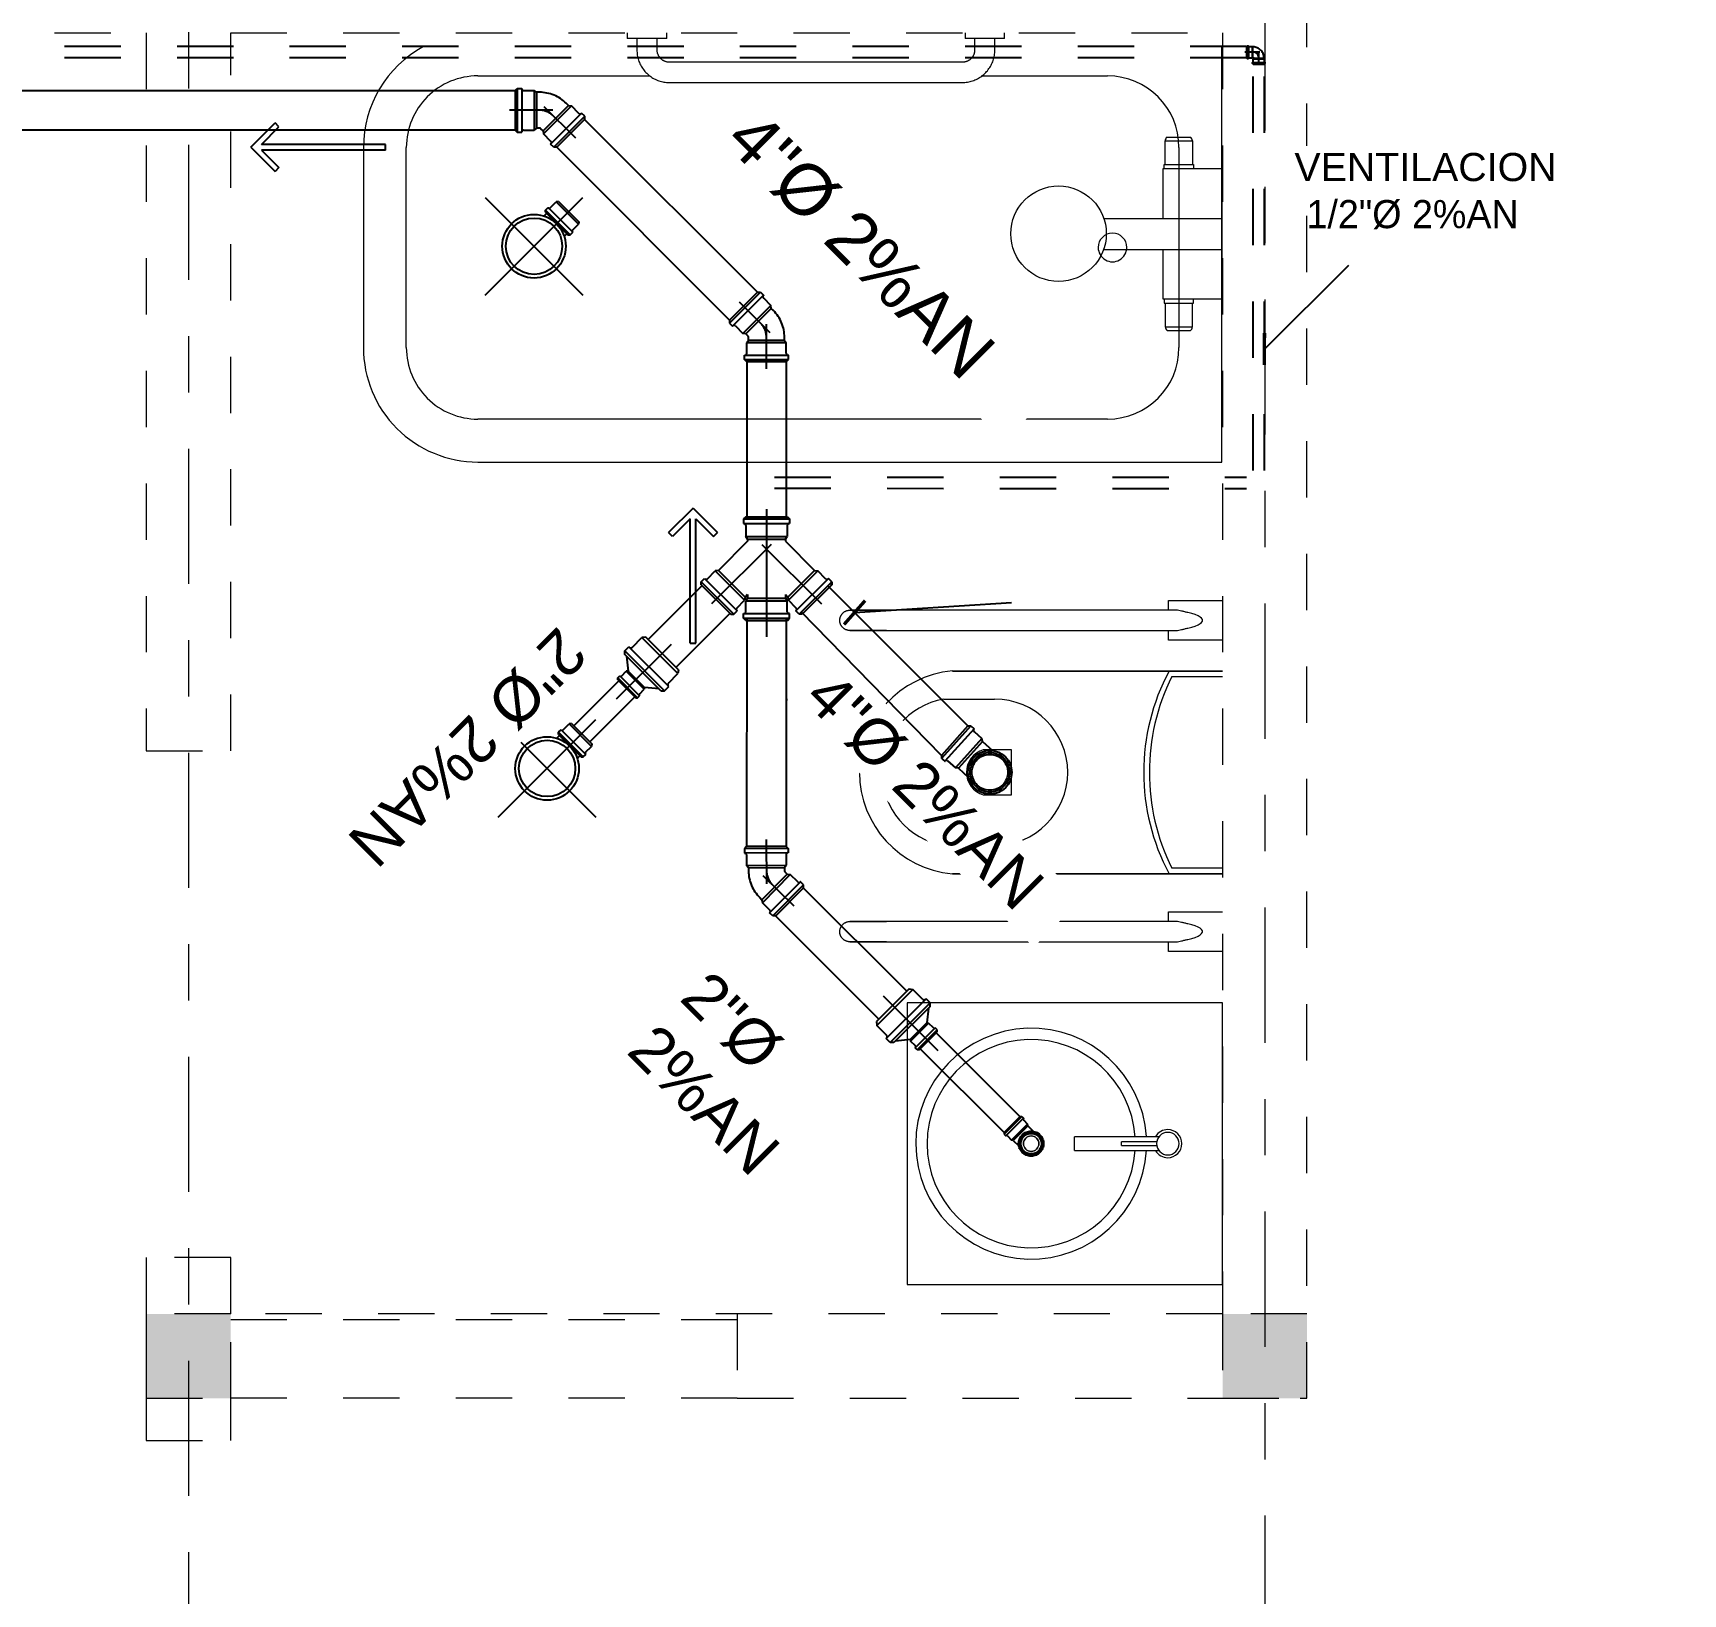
# Model space of a CAD drawing. Header units: millimetres. Extents: x -9559 to 23034, y -7226 to 22400.
# Drawn here: x 305.861 to 308.792, y 48.566 to 51.338 of the extents above; entities that cross this region are included whole.
import ezdxf

# ---------------------------------------------------------------- set-up
doc = ezdxf.new("R2010")
doc.units = ezdxf.units.MM
doc.header["$LTSCALE"] = 0.02
for name, pattern in [('ACAD_ISO05W100', [33, 24, -3, 0, -3, 0, -3]), ('ACAD_ISO10W100', [18, 12, -3, 0, -3]), ('CONTINUA', [0]), ('DASHED2', [0.375, 0.25, -0.125])]:
    doc.linetypes.add(name, pattern=pattern)
for name, color, linetype, lineweight in [('A-Mueble Baño', 9, 'Continuous', 9), ('A-Mueble cocina 1-lavanderia', 9, 'Continuous', 9), ('A_DIM-1', 251, 'Continuous', 18), ('I-FURN', 9, 'Continuous', 9), ('IH-TUBERIA', 150, 'ACAD_ISO05W100', 25), ('IH-VIGA CANAL-CANALETA', 250, 'Continuous', 35), ('S-GRID', 253, 'ACAD_ISO10W100', 5)]:
    doc.layers.add(name, color=color, linetype=linetype, lineweight=lineweight)
doc.layers.add('IH-A.NEGRAS', color=22, linetype='Continuous')
doc.layers.add('IH-PLANO BASE', color=250, linetype='DASHED2', lineweight=5, transparency=0.55)
doc.styles.add('Arial_4', font='arial.ttf', dxfattribs={"height": 0.105})
doc.styles.get("Standard").update_dxf_attribs({"font": 'GOTHIC.TTF'})
doc.dimstyles.get("Standard").update_dxf_attribs({"dimtxt": 0.18, "dimasz": 0.18, "dimexe": 0.18, "dimexo": 0.0625, "dimgap": 0.09, "dimtad": 0, "dimzin": 3, "dimdsep": 46, "dimtxsty": 'Standard', "dimblk": 'ARCHTICK', "dimcen": 0.09, "dimadec": 0, "dimazin": 0, "dimtfac": 1, "dimtofl": 0, "dimtmove": 0, "dimatfit": 3, "dimldrblk": 'ARCHTICK', "dimfxl": 1, "dimtolj": 1, "dimtzin": 0, "dimarcsym": 0})

# ---------------------------------------------------------------- blocks, each defined once
blk = doc.blocks.new('Agarradero - Batiente - Retrete para discapacitados 2D-147508-Nivel 1')
at = {"layer": 'A-Mueble Baño'}
for p, q in [((-0.8738, 0.647), (-0.8738, 0.1324)), ((-0.8378, 0.1324), (-0.8378, 0.647)), ((-0.8734, 0.1464), (-0.8909, 0.1464)), ((-0.8909, 0.1116), (-0.8909, 0.1461)), ((-0.8207, 0.1464), (-0.8382, 0.1464)), ((-0.8207, 0.1461), (-0.8207, 0.1116)), ((-0.8909, 0.05), (-0.8909, 0.1116)), ((-0.8207, 0.1116), (-0.8207, 0.05))]:
    blk.add_line(p, q, dxfattribs=at)
at = {"layer": 'A-Mueble Baño', "flags": 128}
for points in [[(-0.8738, 0.712), (-0.8738, 0.7127), (-0.8737, 0.7134), (-0.8737, 0.7142), (-0.8736, 0.7149), (-0.8734, 0.7156), (-0.8733, 0.7163), (-0.8731, 0.717), (-0.8729, 0.7177), (-0.8726, 0.7183), (-0.8724, 0.719), (-0.8721, 0.7197), (-0.8718, 0.7203), (-0.8714, 0.7209), (-0.871, 0.7216), (-0.8707, 0.7222), (-0.8702, 0.7227), (-0.8698, 0.7233), (-0.8693, 0.7239), (-0.8688, 0.7244), (-0.8683, 0.7249), (-0.8678, 0.7254), (-0.8673, 0.7259), (-0.8667, 0.7263), (-0.8661, 0.7267), (-0.8655, 0.7271), (-0.8649, 0.7275), (-0.8643, 0.7279), (-0.8636, 0.7282), (-0.863, 0.7285), (-0.8623, 0.7288), (-0.8616, 0.729), (-0.861, 0.7292), (-0.8603, 0.7294), (-0.8596, 0.7296), (-0.8589, 0.7297), (-0.8581, 0.7298), (-0.8574, 0.7299), (-0.8567, 0.73), (-0.856, 0.73), (-0.8553, 0.73), (-0.8546, 0.73), (-0.8538, 0.7299), (-0.8531, 0.7298), (-0.8524, 0.7297), (-0.8517, 0.7295), (-0.851, 0.7293), (-0.8503, 0.7291), (-0.8496, 0.7289), (-0.849, 0.7287), (-0.8483, 0.7284), (-0.8477, 0.7281), (-0.847, 0.7277), (-0.8464, 0.7274), (-0.8458, 0.727), (-0.8452, 0.7266), (-0.8446, 0.7261), (-0.8441, 0.7257), (-0.8435, 0.7252), (-0.843, 0.7247), (-0.8425, 0.7242), (-0.842, 0.7236), (-0.8416, 0.7231), (-0.8412, 0.7225), (-0.8408, 0.7219), (-0.8404, 0.7213), (-0.84, 0.7207), (-0.8397, 0.72), (-0.8394, 0.7194), (-0.8391, 0.7187), (-0.8388, 0.718), (-0.8386, 0.7173), (-0.8384, 0.7167), (-0.8382, 0.716), (-0.8381, 0.7152), (-0.838, 0.7145), (-0.8379, 0.7138), (-0.8378, 0.7131), (-0.8378, 0.7124), (-0.8378, 0.712)], [(-0.8738, 0.647), (-0.8738, 0.6496), (-0.8738, 0.6522), (-0.8738, 0.6548), (-0.8738, 0.6574), (-0.8738, 0.6599), (-0.8738, 0.6624), (-0.8738, 0.665), (-0.8738, 0.6674), (-0.8738, 0.6699), (-0.8738, 0.6723), (-0.8738, 0.6747), (-0.8738, 0.677), (-0.8738, 0.6793), (-0.8738, 0.6815), (-0.8738, 0.6837), (-0.8738, 0.6858), (-0.8738, 0.6879), (-0.8738, 0.6899), (-0.8738, 0.6918), (-0.8738, 0.6936), (-0.8738, 0.6954), (-0.8738, 0.6971), (-0.8738, 0.6987), (-0.8738, 0.7002), (-0.8738, 0.7017), (-0.8738, 0.7031), (-0.8738, 0.7043), (-0.8738, 0.7055), (-0.8738, 0.7066), (-0.8738, 0.7076), (-0.8738, 0.7085), (-0.8738, 0.7093), (-0.8738, 0.71), (-0.8738, 0.7106), (-0.8738, 0.7111), (-0.8738, 0.7114), (-0.8738, 0.7117), (-0.8738, 0.7119), (-0.8738, 0.712), (-0.8738, 0.712)], [(-0.8738, 0.712), (-0.8738, 0.7119), (-0.8738, 0.7118), (-0.8738, 0.7115), (-0.8738, 0.7112), (-0.8738, 0.7107), (-0.8738, 0.7101), (-0.8738, 0.7095), (-0.8738, 0.7087), (-0.8738, 0.7078), (-0.8738, 0.7069), (-0.8738, 0.7058), (-0.8738, 0.7047), (-0.8738, 0.7034), (-0.8738, 0.7021), (-0.8738, 0.7006), (-0.8738, 0.6991), (-0.8738, 0.6975), (-0.8738, 0.6959), (-0.8738, 0.6941), (-0.8738, 0.6923), (-0.8738, 0.6904), (-0.8738, 0.6884), (-0.8738, 0.6864), (-0.8738, 0.6843), (-0.8738, 0.6821), (-0.8738, 0.6799), (-0.8738, 0.6776), (-0.8738, 0.6753), (-0.8738, 0.673), (-0.8738, 0.6706), (-0.8738, 0.6681), (-0.8738, 0.6656), (-0.8738, 0.6631), (-0.8738, 0.6606), (-0.8738, 0.658), (-0.8738, 0.6555), (-0.8738, 0.6529), (-0.8738, 0.6503), (-0.8738, 0.6477), (-0.8738, 0.647)], [(-0.8378, 0.647), (-0.8378, 0.6496), (-0.8378, 0.6522), (-0.8378, 0.6548), (-0.8378, 0.6574), (-0.8378, 0.6599), (-0.8378, 0.6624), (-0.8378, 0.665), (-0.8378, 0.6674), (-0.8378, 0.6699), (-0.8378, 0.6723), (-0.8378, 0.6747), (-0.8378, 0.677), (-0.8378, 0.6793), (-0.8378, 0.6815), (-0.8378, 0.6837), (-0.8378, 0.6858), (-0.8378, 0.6879), (-0.8378, 0.6899), (-0.8378, 0.6918), (-0.8378, 0.6936), (-0.8378, 0.6954), (-0.8378, 0.6971), (-0.8378, 0.6987), (-0.8378, 0.7002), (-0.8378, 0.7017), (-0.8378, 0.7031), (-0.8378, 0.7043), (-0.8378, 0.7055), (-0.8378, 0.7066), (-0.8378, 0.7076), (-0.8378, 0.7085), (-0.8378, 0.7093), (-0.8378, 0.71), (-0.8378, 0.7106), (-0.8378, 0.7111), (-0.8378, 0.7114), (-0.8378, 0.7117), (-0.8378, 0.7119), (-0.8378, 0.712), (-0.8378, 0.712)], [(-0.8378, 0.712), (-0.8378, 0.7119), (-0.8378, 0.7118), (-0.8378, 0.7115), (-0.8378, 0.7112), (-0.8378, 0.7107), (-0.8378, 0.7101), (-0.8378, 0.7095), (-0.8378, 0.7087), (-0.8378, 0.7078), (-0.8378, 0.7069), (-0.8378, 0.7058), (-0.8378, 0.7047), (-0.8378, 0.7034), (-0.8378, 0.7021), (-0.8378, 0.7006), (-0.8378, 0.6991), (-0.8378, 0.6975), (-0.8378, 0.6959), (-0.8378, 0.6941), (-0.8378, 0.6923), (-0.8378, 0.6904), (-0.8378, 0.6884), (-0.8378, 0.6864), (-0.8378, 0.6843), (-0.8378, 0.6821), (-0.8378, 0.6799), (-0.8378, 0.6776), (-0.8378, 0.6753), (-0.8378, 0.673), (-0.8378, 0.6706), (-0.8378, 0.6681), (-0.8378, 0.6656), (-0.8378, 0.6631), (-0.8378, 0.6606), (-0.8378, 0.658), (-0.8378, 0.6555), (-0.8378, 0.6529), (-0.8378, 0.6503), (-0.8378, 0.6477), (-0.8378, 0.647)], [(-0.8696, 0.1116), (-0.8679, 0.1046), (-0.866, 0.0986), (-0.8639, 0.0936), (-0.8617, 0.0898), (-0.8594, 0.0872), (-0.857, 0.0859), (-0.8546, 0.0859), (-0.8522, 0.0872), (-0.8499, 0.0898), (-0.8476, 0.0936), (-0.8456, 0.0986), (-0.8437, 0.1046), (-0.842, 0.1116)]]:
    blk.add_lwpolyline(points, dxfattribs=at)
at = {"layer": 'A-Mueble Baño'}
for points in [[(-0.8738, 0.1324), (-0.8738, 0.1309), (-0.8735, 0.1278), (-0.8723, 0.1227), (-0.8709, 0.1173), (-0.87, 0.1135), (-0.8696, 0.1116)], [(-0.842, 0.1116), (-0.8416, 0.1135), (-0.8407, 0.1173), (-0.8393, 0.1227), (-0.8381, 0.1278), (-0.8378, 0.1309), (-0.8378, 0.1324)]]:
    blk.add_open_spline(points, degree=3, dxfattribs=at)
blk = doc.blocks.new('Lavabo moderno - Estante _2_ - Lavabo moderno - Estante _2_-147512-Nivel 1')
at = {"layer": 'A-Mueble Baño'}
for p, q in [((0.2748, 0), (-0.2252, 0)), ((-0.2252, 0), (-0.2252, -0.56)), ((0.2748, -0.56), (0.2748, 0)), ((0.0128, -0.1123), (0.0128, -0.263)), ((0.0218, -0.1161), (0.0218, -0.1793)), ((0.0278, -0.1793), (0.0278, -0.1161)), ((0.0368, -0.263), (0.0368, -0.1123)), ((0.0278, -0.1793), (0.0218, -0.1793)), ((0.0368, -0.263), (0.0128, -0.263)), ((-0.2252, -0.56), (0.2748, -0.56))]:
    blk.add_line(p, q, dxfattribs=at)
blk.add_circle((0.0248, -0.34), 0.0137, dxfattribs=at)
for centre, radius, start, end in [((0.0248, -0.0973), 0.025, 360, 180), ((0.0248, -0.0973), 0.02, 360, 180), ((0.0248, -0.0973), 0.025, 180, 239.8364), ((0.0248, -0.0973), 0.02, 180, 360), ((0.0248, -0.0973), 0.025, 300.1636, 360), ((0.0248, -0.34), 0.205, 93.5137, 86.7305), ((0.0248, -0.34), 0.185, 93.8341, 86.2159), ((0.0248, -0.34), 0.022, 360, 180), ((0.0248, -0.34), 0.022, 180, 360), ((0.0248, -0.34), 0.0137, 0, 180), ((0.0248, -0.34), 0.0137, 180, 0)]:
    blk.add_arc(centre, radius, start, end, dxfattribs=at)
blk = doc.blocks.new('Asiento de WC_2 con cisterna - Basado en muro - 640 x 360 mm-202229-Nivel 1')
at = {"layer": 'A-Mueble Baño'}
for p, q in [((-0.005, 0.48), (-0.005, 0.57)), ((0.255, 0.57), (0.255, 0.48)), ((-0.055, 0.075), (-0.055, 0.555)), ((-0.055, 0.555), (-0.055, 0.17)), ((0.305, 0.555), (0.305, 0.075)), ((0.305, 0.17), (0.305, 0.555)), ((0.085, 0.5), (0.085, 0.45)), ((0.165, 0.45), (0.165, 0.5)), ((0.085, 0.45), (0.165, 0.45)), ((-0.055, 0.17), (-0.055, 0.075)), ((-0.045, 0.075), (-0.045, 0.1651)), ((0.295, 0.1651), (0.295, 0.075)), ((0.305, 0.075), (0.305, 0.17))]:
    blk.add_line(p, q, dxfattribs=at)
for centre, radius, start, end in [((0.125, 0.5393), 0.1807, 4.9791, 175.0209), ((0.125, 0.5393), 0.1807, 4.9791, 175.0209), ((0.125, 0.5482), 0.1318, 9.5273, 170.4727), ((0.125, 0.4883), 0.0417, 16.2602, 163.7398), ((0.125, 0.48), 0.13, 180, 360), ((0.125, -0.1675), 0.3825, 61.9275, 118.0725), ((0.125, -0.1775), 0.3825, 63.6122, 116.3878)]:
    blk.add_arc(centre, radius, start, end, dxfattribs=at)
blk = doc.blocks.new('Bañera-2D - Longitud 1525 mm-147516-Nivel 1')
at = {"layer": 'A-Mueble Baño'}
for p, q in [((1.3218, 0.762), (0, 0.762)), ((0, 0.762), (0, 0.025)), ((0.2032, 0.6858), (1.3218, 0.6858)), ((0.0762, 0.2032), (0.0762, 0.5588)), ((1.4488, 0.5588), (1.4488, 0.2032)), ((1.525, 0.2032), (1.525, 0.5588)), ((0.4277, 0.0762), (0.2032, 0.0762)), ((1.3218, 0.0762), (1.0169, 0.0762))]:
    blk.add_line(p, q, dxfattribs=at)
for centre, radius, start, end in [((1.3218, 0.5588), 0.2032, 360, 90), ((0.2032, 0.5588), 0.127, 90, 180), ((1.3218, 0.5588), 0.127, 360, 90), ((0.1943, 0.381), 0.0254, 360, 180), ((0.1943, 0.381), 0.0254, 180, 0), ((0.2032, 0.2032), 0.127, 180, 270), ((1.3218, 0.2032), 0.127, 270, 0), ((1.3218, 0.2032), 0.2032, 298.3044, 360)]:
    blk.add_arc(centre, radius, start, end, dxfattribs=at)
blk = doc.blocks.new('Asidero - Horizontal - Retrete para discapacitados 2D-202228-Nivel 1')
at = {"layer": 'A-Mueble Baño'}
for p, q in [((-1.1908, 0), (-1.1908, -0.01)), ((-1.1208, -0.01), (-1.1208, 0)), ((-0.5908, 0), (-0.5908, -0.01)), ((-0.5208, -0.01), (-0.5208, 0)), ((-1.1558, -0.01), (-1.1908, -0.01)), ((-1.1738, -0.01), (-1.1738, -0.03)), ((-1.1208, -0.01), (-1.1558, -0.01)), ((-1.1378, -0.03), (-1.1378, -0.01)), ((-0.5558, -0.01), (-0.5908, -0.01)), ((-0.5738, -0.01), (-0.5738, -0.03)), ((-0.5208, -0.01), (-0.5558, -0.01)), ((-0.5378, -0.03), (-0.5378, -0.01)), ((-0.5958, -0.052), (-1.1158, -0.052)), ((-1.1158, -0.088), (-0.5958, -0.088))]:
    blk.add_line(p, q, dxfattribs=at)
at = {"layer": 'A-Mueble Baño', "flags": 128}
for points in [[(-1.1738, -0.03), (-1.1737, -0.0323), (-1.1736, -0.0346), (-1.1734, -0.0369), (-1.1731, -0.0392), (-1.1726, -0.0415), (-1.1721, -0.0438), (-1.1715, -0.046), (-1.1709, -0.0482), (-1.1701, -0.0504), (-1.1692, -0.0526), (-1.1683, -0.0547), (-1.1672, -0.0568), (-1.1661, -0.0588), (-1.1649, -0.0608), (-1.1637, -0.0627), (-1.1623, -0.0646), (-1.1609, -0.0665), (-1.1594, -0.0682), (-1.1578, -0.07), (-1.1562, -0.0716), (-1.1545, -0.0732), (-1.1528, -0.0747), (-1.1509, -0.0761), (-1.1491, -0.0775), (-1.1471, -0.0788), (-1.1452, -0.08), (-1.1431, -0.0812), (-1.1411, -0.0822), (-1.139, -0.0832), (-1.1368, -0.0841), (-1.1346, -0.0849), (-1.1324, -0.0856), (-1.1302, -0.0862), (-1.1279, -0.0867), (-1.1257, -0.0872), (-1.1234, -0.0875), (-1.1211, -0.0878), (-1.1187, -0.0879), (-1.1164, -0.088), (-1.1158, -0.088)], [(-1.1158, -0.052), (-1.1167, -0.052), (-1.1176, -0.0519), (-1.1184, -0.0518), (-1.1193, -0.0517), (-1.1202, -0.0516), (-1.121, -0.0514), (-1.1219, -0.0511), (-1.1227, -0.0509), (-1.1235, -0.0506), (-1.1244, -0.0503), (-1.1252, -0.0499), (-1.126, -0.0495), (-1.1267, -0.0491), (-1.1275, -0.0486), (-1.1282, -0.0482), (-1.1289, -0.0476), (-1.1296, -0.0471), (-1.1303, -0.0465), (-1.131, -0.0459), (-1.1316, -0.0453), (-1.1322, -0.0447), (-1.1328, -0.044), (-1.1333, -0.0433), (-1.1338, -0.0426), (-1.1343, -0.0419), (-1.1348, -0.0411), (-1.1352, -0.0404), (-1.1356, -0.0396), (-1.136, -0.0388), (-1.1363, -0.038), (-1.1366, -0.0371), (-1.1369, -0.0363), (-1.1371, -0.0355), (-1.1373, -0.0346), (-1.1375, -0.0337), (-1.1376, -0.0329), (-1.1377, -0.032), (-1.1378, -0.0311), (-1.1378, -0.0302), (-1.1378, -0.03)], [(-0.5738, -0.03), (-0.5738, -0.0309), (-0.5739, -0.0318), (-0.574, -0.0326), (-0.5741, -0.0335), (-0.5742, -0.0344), (-0.5744, -0.0352), (-0.5747, -0.0361), (-0.5749, -0.0369), (-0.5752, -0.0378), (-0.5755, -0.0386), (-0.5759, -0.0394), (-0.5763, -0.0402), (-0.5767, -0.0409), (-0.5772, -0.0417), (-0.5776, -0.0424), (-0.5781, -0.0431), (-0.5787, -0.0438), (-0.5793, -0.0445), (-0.5798, -0.0452), (-0.5805, -0.0458), (-0.5811, -0.0464), (-0.5818, -0.047), (-0.5825, -0.0475), (-0.5832, -0.048), (-0.5839, -0.0485), (-0.5847, -0.049), (-0.5854, -0.0494), (-0.5862, -0.0498), (-0.587, -0.0502), (-0.5878, -0.0505), (-0.5887, -0.0508), (-0.5895, -0.0511), (-0.5903, -0.0513), (-0.5912, -0.0515), (-0.5921, -0.0517), (-0.5929, -0.0518), (-0.5938, -0.0519), (-0.5947, -0.052), (-0.5956, -0.052), (-0.5958, -0.052)], [(-0.5958, -0.088), (-0.5935, -0.088), (-0.5912, -0.0878), (-0.5889, -0.0876), (-0.5866, -0.0873), (-0.5843, -0.0868), (-0.582, -0.0863), (-0.5798, -0.0857), (-0.5776, -0.0851), (-0.5754, -0.0843), (-0.5732, -0.0834), (-0.5711, -0.0825), (-0.569, -0.0814), (-0.567, -0.0803), (-0.565, -0.0791), (-0.563, -0.0779), (-0.5612, -0.0765), (-0.5593, -0.0751), (-0.5576, -0.0736), (-0.5558, -0.072), (-0.5542, -0.0704), (-0.5526, -0.0687), (-0.5511, -0.067), (-0.5497, -0.0651), (-0.5483, -0.0633), (-0.547, -0.0613), (-0.5458, -0.0594), (-0.5446, -0.0573), (-0.5436, -0.0553), (-0.5426, -0.0532), (-0.5417, -0.051), (-0.5409, -0.0488), (-0.5402, -0.0466), (-0.5396, -0.0444), (-0.5391, -0.0421), (-0.5386, -0.0399), (-0.5383, -0.0376), (-0.538, -0.0353), (-0.5379, -0.0329), (-0.5378, -0.0306), (-0.5378, -0.03)]]:
    blk.add_lwpolyline(points, dxfattribs=at)
blk = doc.blocks.new('Ducha - Ducha-634414-Nivel 2')
at = {"layer": 'A-Mueble cocina 1-lavanderia'}
for p, q in [((-0.0275, 0.21), (-0.0275, 0.0009)), ((0.0275, 0.2098), (0.0275, 0)), ((-0.1717, 0.0973), (-0.1717, 0.0558)), ((-0.1654, 0.1008), (-0.1654, 0.0523)), ((-0.1233, 0.1008), (-0.1654, 0.1008)), ((-0.1233, 0.1024), (-0.1233, 0.0507)), ((-0.116, 0.1024), (-0.1233, 0.1024)), ((-0.116, 0.104), (-0.0275, 0.104)), ((-0.116, 0), (-0.116, 0.104)), ((0.0275, 0.104), (0.1159, 0.104)), ((0.1159, 0.104), (0.1159, 0)), ((0.1159, 0.1024), (0.1232, 0.1024)), ((0.1232, 0.1024), (0.1232, 0.0507)), ((0.1232, 0.1008), (0.1654, 0.1008)), ((0.1654, 0.1008), (0.1654, 0.0523)), ((0.1717, 0.0973), (0.1717, 0.0558)), ((-0.1654, 0.0523), (-0.1233, 0.0523)), ((-0.1233, 0.0507), (-0.116, 0.0507)), ((0.1232, 0.0507), (0.1159, 0.0507)), ((0.1654, 0.0523), (0.1232, 0.0523)), ((0.1159, 0), (-0.116, 0))]:
    blk.add_line(p, q, dxfattribs=at)
blk.add_circle((0.0003, 0.2901), 0.0848, dxfattribs=at)
for centre, radius, start, end in [((-0.1642, 0.0913), 0.00961, 97.1841, 141.1511), ((0.1651, 0.093), 0.0078, 33.3631, 88.3017), ((-0.1655, 0.0595), 0.00721, 210.9009, 270.7639), ((0.164, 0.0621), 0.00986, 277.7745, 320.5608)]:
    blk.add_arc(centre, radius, start, end, dxfattribs=at)
blk = doc.blocks.new('COLADERA SALIDA 2')
at = {"layer": 'IH-TUBERIA'}
for p, q in [((3.3752, 5.7876), (3.3669, 5.7793)), ((3.5457, 5.7793), (3.3669, 5.7793)), ((3.3669, 5.7793), (3.3669, 5.7612)), ((3.5457, 5.7612), (3.3669, 5.7612)), ((3.3669, 5.7612), (3.3683, 5.7612)), ((3.5375, 5.7876), (3.3752, 5.7876)), ((3.3755, 5.754), (3.3755, 5.711)), ((3.3829, 5.7876), (3.3829, 5.8069)), ((3.5298, 5.7876), (3.5298, 5.8069)), ((3.5371, 5.754), (3.5371, 5.711)), ((3.5375, 5.7876), (3.5457, 5.7793)), ((3.5457, 5.7612), (3.5443, 5.7612)), ((3.5457, 5.7793), (3.5457, 5.7612)), ((3.5371, 5.711), (3.3755, 5.711)), ((3.3829, 5.7012), (3.3755, 5.711)), ((3.5298, 5.7012), (3.3829, 5.7012)), ((3.5298, 5.7012), (3.5371, 5.711))]:
    blk.add_line(p, q, dxfattribs=at)
at = {"layer": 'IH-TUBERIA', "linetype": 'CONTINUA'}
for radius in [0.1623, 0.144]:
    blk.add_circle((3.4563, 5.9516), radius, dxfattribs=at)
at = {"layer": 'IH-TUBERIA'}
for centre, start, end in [((3.3683, 5.754), 0, 90), ((3.5443, 5.754), 90, 180)]:
    blk.add_arc(centre, 0.0072, start, end, dxfattribs=at)
blk = doc.blocks.new('Codo de 90 (2)')
at = {"layer": 'IH-TUBERIA'}
for p, q in [((1628.3978, 528.6574), (1628.3978, 528.6962)), ((1628.4998, 528.6574), (1628.4998, 528.6962)), ((1628.3978, 528.6574), (1628.3927, 528.6506)), ((1628.3927, 528.6207), (1628.3927, 528.6506)), ((1628.3927, 528.6506), (1628.505, 528.6506)), ((1628.3978, 528.6574), (1628.4998, 528.6574)), ((1628.4998, 528.6574), (1628.505, 528.6506)), ((1628.505, 528.6207), (1628.505, 528.6506)), ((1628.3868, 528.6157), (1628.5109, 528.6157)), ((1628.3868, 528.6031), (1628.3868, 528.6157)), ((1628.3868, 528.6157), (1628.3877, 528.6157)), ((1628.3868, 528.6031), (1628.5109, 528.6031)), ((1628.3925, 528.5974), (1628.3868, 528.6031)), ((1628.3925, 528.5974), (1628.5052, 528.5974)), ((1628.5052, 528.5974), (1628.5109, 528.6031)), ((1628.5109, 528.6157), (1628.51, 528.6157)), ((1628.5109, 528.6031), (1628.5109, 528.6157))]:
    blk.add_line(p, q, dxfattribs=at)
for radius in [0.0621, 0.0563, 0.051]:
    blk.add_circle((1628.4488, 528.7316), radius, dxfattribs=at)
for centre, start, end in [((1628.3877, 528.6207), 270, 360), ((1628.51, 528.6207), 180, 270)]:
    blk.add_arc(centre, 0.005, start, end, dxfattribs=at)
blk = doc.blocks.new('Codo 135')
at = {"layer": 'IH-TUBERIA'}
for p, q in [((1628.3925, 529.7716), (1628.3868, 529.7659)), ((1628.5109, 529.7659), (1628.3868, 529.7659)), ((1628.3868, 529.7659), (1628.3868, 529.7533)), ((1628.5109, 529.7533), (1628.3868, 529.7533)), ((1628.3868, 529.7533), (1628.3877, 529.7533)), ((1628.5052, 529.7716), (1628.3925, 529.7716)), ((1628.5052, 529.7716), (1628.5109, 529.7659)), ((1628.5109, 529.7533), (1628.51, 529.7533)), ((1628.5109, 529.7659), (1628.5109, 529.7533)), ((1628.3927, 529.7483), (1628.3927, 529.7184)), ((1628.505, 529.7184), (1628.3927, 529.7184)), ((1628.3978, 529.7116), (1628.3927, 529.7184)), ((1628.4998, 529.7116), (1628.3978, 529.7116)), ((1628.3978, 529.7027), (1628.3978, 529.7116)), ((1628.4998, 529.7116), (1628.505, 529.7184)), ((1628.4998, 529.7027), (1628.4998, 529.7116)), ((1628.505, 529.7483), (1628.505, 529.7184)), ((1628.3439, 529.6624), (1628.3528, 529.6713)), ((1628.3439, 529.6624), (1628.4317, 529.5745)), ((1628.3439, 529.6542), (1628.3439, 529.6624)), ((1628.3528, 529.6713), (1628.4406, 529.5835)), ((1628.3528, 529.6713), (1628.3535, 529.6706)), ((1628.3605, 529.6706), (1628.3816, 529.6917)), ((1628.3901, 529.6929), (1628.3816, 529.6917)), ((1628.461, 529.6123), (1628.3816, 529.6917)), ((1628.3901, 529.6929), (1628.3964, 529.6992)), ((1628.4622, 529.6208), (1628.3901, 529.6929)), ((1628.3439, 529.6542), (1628.4236, 529.5745)), ((1628.4399, 529.5912), (1628.461, 529.6123)), ((1628.4622, 529.6208), (1628.461, 529.6123)), ((1628.4622, 529.6208), (1628.4685, 529.6271)), ((1628.4236, 529.5745), (1628.4317, 529.5745)), ((1628.4317, 529.5745), (1628.4406, 529.5835)), ((1628.4406, 529.5835), (1628.4399, 529.5841))]:
    blk.add_line(p, q, dxfattribs=at)
for centre, radius, start, end in [((1628.3877, 529.7483), 0.005, 0, 90), ((1628.51, 529.7483), 0.005, 90, 180), ((1628.357, 529.6741), 0.005, 225, 315), ((1628.3928, 529.7027), 0.005, 315, 0), ((1628.3928, 529.7027), 0.107, 315, 0), ((1628.4435, 529.5877), 0.005, 135, 225)]:
    blk.add_arc(centre, radius, start, end, dxfattribs=at)
blk = doc.blocks.new('Codo 90')
at = {"layer": 'IH-TUBERIA', "color": 0}
for p, q in [((1628.329, 529.262), (1628.335, 529.268)), ((1628.329, 529.262), (1628.329, 529.149)), ((1628.335, 529.268), (1628.335, 529.143)), ((1628.335, 529.268), (1628.347, 529.268)), ((1628.347, 529.268), (1628.347, 529.143)), ((1628.347, 529.268), (1628.347, 529.267)), ((1628.352, 529.262), (1628.382, 529.262)), ((1628.382, 529.262), (1628.382, 529.149)), ((1628.389, 529.257), (1628.382, 529.262)), ((1628.392, 529.326), (1628.387, 529.32)), ((1628.511, 529.32), (1628.387, 529.32)), ((1628.387, 529.32), (1628.387, 529.307)), ((1628.511, 529.307), (1628.387, 529.307)), ((1628.387, 529.307), (1628.388, 529.307)), ((1628.389, 529.257), (1628.389, 529.155)), ((1628.393, 529.257), (1628.389, 529.257)), ((1628.505, 529.326), (1628.392, 529.326)), ((1628.393, 529.302), (1628.393, 529.272)), ((1628.505, 529.272), (1628.393, 529.272)), ((1628.398, 529.266), (1628.393, 529.272)), ((1628.5, 529.266), (1628.398, 529.266)), ((1628.398, 529.262), (1628.398, 529.266)), ((1628.5, 529.266), (1628.505, 529.272)), ((1628.5, 529.262), (1628.5, 529.266)), ((1628.505, 529.326), (1628.511, 529.32)), ((1628.505, 529.302), (1628.505, 529.272)), ((1628.511, 529.307), (1628.51, 529.307)), ((1628.511, 529.32), (1628.511, 529.307)), ((1628.329, 529.149), (1628.335, 529.143)), ((1628.335, 529.143), (1628.347, 529.143)), ((1628.347, 529.143), (1628.347, 529.144)), ((1628.352, 529.149), (1628.382, 529.149)), ((1628.389, 529.155), (1628.382, 529.149)), ((1628.393, 529.155), (1628.389, 529.155))]:
    blk.add_line(p, q, dxfattribs=at)
for centre, radius, start, end in [((1628.352, 529.267), 0.005, 180, 270), ((1628.388, 529.302), 0.005, 0, 90), ((1628.393, 529.262), 0.107, 270, 0), ((1628.393, 529.262), 0.005, 270, 0), ((1628.51, 529.302), 0.005, 90, 180), ((1628.352, 529.144), 0.005, 90, 180)]:
    blk.add_arc(centre, radius, start, end, dxfattribs=at)
blk = doc.blocks.new('Reductor de 4 a 2')
at = {"layer": 'IH-TUBERIA'}
for p, q in [((1633.5226, 529.703), (1633.5197, 529.7001)), ((1633.5818, 529.7001), (1633.5197, 529.7001)), ((1633.5197, 529.7001), (1633.5197, 529.6938)), ((1633.5818, 529.6938), (1633.5197, 529.6938)), ((1633.5197, 529.6938), (1633.5202, 529.6938)), ((1633.5789, 529.703), (1633.5226, 529.703)), ((1633.5227, 529.6913), (1633.5227, 529.6764)), ((1633.5788, 529.6913), (1633.5788, 529.6764)), ((1633.5789, 529.703), (1633.5818, 529.7001)), ((1633.5818, 529.6938), (1633.5813, 529.6938)), ((1633.5818, 529.7001), (1633.5818, 529.6938)), ((1633.4944, 529.6525), (1633.4887, 529.6468)), ((1633.4944, 529.6525), (1633.6071, 529.6525)), ((1633.4997, 529.6525), (1633.5252, 529.673)), ((1633.5788, 529.6764), (1633.5227, 529.6764)), ((1633.5252, 529.673), (1633.5227, 529.6764)), ((1633.5762, 529.673), (1633.5252, 529.673)), ((1633.5762, 529.673), (1633.5788, 529.6764)), ((1633.6017, 529.6525), (1633.5762, 529.673)), ((1633.6071, 529.6525), (1633.6128, 529.6468)), ((1633.4887, 529.6468), (1633.6128, 529.6468)), ((1633.4887, 529.6468), (1633.4887, 529.6342)), ((1633.4887, 529.6342), (1633.6128, 529.6342)), ((1633.4887, 529.6342), (1633.4896, 529.6342)), ((1633.4946, 529.6292), (1633.4946, 529.5993)), ((1633.6069, 529.6292), (1633.6069, 529.5993)), ((1633.6128, 529.6342), (1633.6119, 529.6342)), ((1633.6128, 529.6468), (1633.6128, 529.6342)), ((1633.4946, 529.5993), (1633.6069, 529.5993)), ((1633.4997, 529.5925), (1633.4946, 529.5993)), ((1633.4997, 529.5925), (1633.6017, 529.5925)), ((1633.6017, 529.5925), (1633.6069, 529.5993))]:
    blk.add_line(p, q, dxfattribs=at)
for centre, radius, start, end in [((1633.5202, 529.6913), 0.0025, 0, 90), ((1633.5813, 529.6913), 0.0025, 90, 180), ((1633.4896, 529.6292), 0.005, 0, 90), ((1633.6119, 529.6292), 0.005, 90, 180)]:
    blk.add_arc(centre, radius, start, end, dxfattribs=at)
blk = doc.blocks.new('Y doble')
at = {"layer": 'IH-TUBERIA'}
for p, q in [((1628.8989, 529.2941), (1628.9867, 529.3819)), ((1628.8989, 529.3022), (1628.9786, 529.3819)), ((1628.9078, 529.2852), (1628.9956, 529.373)), ((1628.9786, 529.3819), (1628.9867, 529.3819)), ((1628.9867, 529.3819), (1628.9956, 529.373)), ((1629.0188, 529.3986), (1629.0131, 529.3928)), ((1629.1373, 529.3928), (1629.0131, 529.3928)), ((1629.0131, 529.3928), (1629.0131, 529.3802)), ((1629.1373, 529.3802), (1629.0131, 529.3802)), ((1629.0131, 529.3802), (1629.0141, 529.3802)), ((1629.1315, 529.3986), (1629.0188, 529.3986)), ((1629.0191, 529.3752), (1629.0191, 529.3454)), ((1629.1313, 529.3752), (1629.1313, 529.3454)), ((1629.1315, 529.3986), (1629.1373, 529.3928)), ((1629.1373, 529.3802), (1629.1363, 529.3802)), ((1629.1373, 529.3928), (1629.1373, 529.3802)), ((1629.1637, 529.3819), (1629.1548, 529.373)), ((1629.2426, 529.2852), (1629.1548, 529.373)), ((1629.1548, 529.373), (1629.1555, 529.3723)), ((1629.2515, 529.2941), (1629.1637, 529.3819)), ((1629.1718, 529.3819), (1629.1637, 529.3819)), ((1629.2515, 529.3022), (1629.1718, 529.3819)), ((1628.9367, 529.2647), (1629.016, 529.3441)), ((1628.9451, 529.2636), (1629.0172, 529.3357)), ((1628.9949, 529.3652), (1629.016, 529.3441)), ((1629.0172, 529.3357), (1629.016, 529.3441)), ((1629.0242, 529.3287), (1629.0172, 529.3357)), ((1629.1313, 529.3454), (1629.0191, 529.3454)), ((1629.0242, 529.3386), (1629.0191, 529.3454)), ((1629.1262, 529.3386), (1629.0242, 529.3386)), ((1629.0242, 529.3287), (1629.0242, 529.3386)), ((1629.1262, 529.3386), (1629.1313, 529.3454)), ((1629.1262, 529.3287), (1629.1262, 529.3386)), ((1629.1262, 529.3287), (1629.1332, 529.3357)), ((1629.1332, 529.3357), (1629.1343, 529.3441)), ((1629.2053, 529.2636), (1629.1332, 529.3357)), ((1629.1555, 529.3652), (1629.1343, 529.3441)), ((1629.2137, 529.2647), (1629.1343, 529.3441)), ((1628.8989, 529.2941), (1628.9078, 529.2852)), ((1628.9078, 529.2852), (1628.9085, 529.2858)), ((1628.9155, 529.2858), (1628.9367, 529.2647)), ((1629.2348, 529.2858), (1629.2137, 529.2647)), ((1629.2426, 529.2852), (1629.2419, 529.2858)), ((1629.2515, 529.2941), (1629.2426, 529.2852)), ((1629.2515, 529.3022), (1629.2515, 529.2941)), ((1628.9451, 529.2636), (1628.9367, 529.2647)), ((1629.0242, 529.1844), (1628.9451, 529.2636)), ((1629.1262, 529.1844), (1629.2053, 529.2636)), ((1629.2053, 529.2636), (1629.2137, 529.2647)), ((1629.0242, 529.1786), (1629.0191, 529.1718)), ((1629.1313, 529.1718), (1629.0191, 529.1718)), ((1629.0191, 529.1419), (1629.0191, 529.1718)), ((1629.0242, 529.1786), (1629.0242, 529.1844)), ((1629.1262, 529.1786), (1629.0242, 529.1786)), ((1629.1262, 529.1786), (1629.1262, 529.1844)), ((1629.1262, 529.1786), (1629.1313, 529.1718)), ((1629.1313, 529.1419), (1629.1313, 529.1718)), ((1629.1373, 529.1369), (1629.0131, 529.1369)), ((1629.0131, 529.1369), (1629.0141, 529.1369)), ((1629.0131, 529.1243), (1629.0131, 529.1369)), ((1629.1373, 529.1243), (1629.0131, 529.1243)), ((1629.0188, 529.1186), (1629.0131, 529.1243)), ((1629.1315, 529.1186), (1629.0188, 529.1186)), ((1629.1315, 529.1186), (1629.1373, 529.1243)), ((1629.1373, 529.1369), (1629.1363, 529.1369)), ((1629.1373, 529.1243), (1629.1373, 529.1369))]:
    blk.add_line(p, q, dxfattribs=at)
for centre, start, end in [((1628.9985, 529.3688), 135, 225), ((1629.0141, 529.3752), 0, 90), ((1629.1363, 529.3752), 90, 180), ((1629.1519, 529.3688), 315, 45), ((1628.912, 529.2823), 45, 135), ((1629.2384, 529.2823), 45, 135), ((1629.0141, 529.1419), 270, 360), ((1629.1363, 529.1419), 180, 270)]:
    blk.add_arc(centre, 0.005, start, end, dxfattribs=at)
at = {"layer": 'IH-VIGA CANAL-CANALETA'}
blk.add_line((1628.8989, 529.3022), (1628.8989, 529.2941), dxfattribs=at)
blk = doc.blocks.new('_ArchTick')
at = {"color": 0, "linetype": 'ByBlock', "const_width": 0.15}
blk.add_lwpolyline([(-0.5, -0.5), (0.5, 0.5)], dxfattribs=at)
blk = doc.blocks.new('*D599')
at = {"layer": 'I-FURN', "color": 0, "lineweight": -2, "ltscale": 0.2, "transparency": 16777216}
for p, q in [((314.6493, 58.0021), (313.0793, 40.9502)), ((297.7096, 40.3826), (312.4571, 40.3826))]:
    blk.add_line(p, q, dxfattribs=at)
for start, end in [(84.7398, 111.3549), (153.385, 180)]:
    blk.add_arc((313.0271, 40.3826), 0.75, start, end, dxfattribs=at)
at = {"layer": 'I-FURN', "color": 0, "lineweight": -2, "ltscale": 0.2, "transparency": 16777216, "xscale": 0.18, "yscale": 0.18, "zscale": 0.18}
for p, rotation in [((313.0959, 41.1294), 354.7398387423056), ((312.2771, 40.3826), 270.0000000000001)]:
    blk.add_blockref('_ArchTick', p, dxfattribs=dict(at, rotation=rotation))
at = {"layer": 'I-FURN', "color": 0, "ltscale": 0.2, "transparency": 16777216, "insert": (312.5217, 40.9367), "char_height": 0.18, "attachment_point": 5, "rotation": 42.3699}
blk.add_mtext('\\A1;95°', dxfattribs=at)
blk = doc.blocks.new('*D600')
at = {"layer": 'I-FURN', "color": 0, "lineweight": -2, "ltscale": 0.2, "transparency": 16777216}
for p, q in [((297.7096, 58.0028), (314.085, 58.0623)), ((313.2043, 40.4449), (314.6082, 57.4963))]:
    blk.add_line(p, q, dxfattribs=at)
for start, end in [(180.2081, 201.5802), (243.9209, 265.2931)]:
    blk.add_arc((314.655, 58.0643), 0.75, start, end, dxfattribs=at)
at = {"layer": 'I-FURN', "color": 0, "lineweight": -2, "ltscale": 0.2, "transparency": 16777216, "xscale": 0.18, "yscale": 0.18, "zscale": 0.18}
for p, rotation in [((313.905, 58.0616), 90.20805555555586), ((314.5934, 57.3169), 355.2930766759017)]:
    blk.add_blockref('_ArchTick', p, dxfattribs=dict(at, rotation=rotation))
at = {"layer": 'I-FURN', "color": 0, "ltscale": 0.2, "transparency": 16777216, "insert": (314.1042, 57.5552), "char_height": 0.18, "attachment_point": 5, "rotation": 312.7506}
blk.add_mtext('\\A1;85°', dxfattribs=at)
blk = doc.blocks.new('*D601')
at = {"layer": 'I-FURN', "color": 0, "lineweight": -2, "ltscale": 0.2, "transparency": 16777216}
for p, q in [((314.5925, 58.0641), (298.2171, 58.0046)), ((297.6471, 40.4451), (297.6471, 57.4326))]:
    blk.add_line(p, q, dxfattribs=at)
for start, end in [(336.1191, 0.2081), (270, 294.089)]:
    blk.add_arc((297.6471, 58.0026), 0.75, start, end, dxfattribs=at)
at = {"layer": 'I-FURN', "color": 0, "lineweight": -2, "ltscale": 0.2, "transparency": 16777216, "xscale": 0.18, "yscale": 0.18, "zscale": 0.18}
for p, rotation in [((298.3971, 58.0053), 90.20805555555592), ((297.6471, 57.2526), 180.0000000000019)]:
    blk.add_blockref('_ArchTick', p, dxfattribs=dict(at, rotation=rotation))
at = {"layer": 'I-FURN', "color": 0, "ltscale": 0.2, "transparency": 16777216, "insert": (298.1784, 57.4732), "char_height": 0.18, "attachment_point": 5, "rotation": 45.104}
blk.add_mtext('\\A1;90°', dxfattribs=at)
blk = doc.blocks.new('*D602')
at = {"layer": 'I-FURN', "color": 0, "lineweight": -2, "ltscale": 0.2, "transparency": 16777216}
for p, q in [((297.6471, 57.9401), (297.6471, 40.9526)), ((312.9646, 40.3826), (298.2171, 40.3826))]:
    blk.add_line(p, q, dxfattribs=at)
for start, end in [(66.0151, 90), (0, 23.9849)]:
    blk.add_arc((297.6471, 40.3826), 0.75, start, end, dxfattribs=at)
at = {"layer": 'I-FURN', "color": 0, "lineweight": -2, "ltscale": 0.2, "transparency": 16777216, "xscale": 0.18, "yscale": 0.18, "zscale": 0.18}
for p, rotation in [((297.6471, 41.1326), 180.0000000000019), ((298.3971, 40.3826), 270.0000000000003)]:
    blk.add_blockref('_ArchTick', p, dxfattribs=dict(at, rotation=rotation))
at = {"layer": 'I-FURN', "color": 0, "ltscale": 0.2, "transparency": 16777216, "insert": (298.1774, 40.9129), "char_height": 0.18, "attachment_point": 5, "rotation": 315}
blk.add_mtext('\\A1;90°', dxfattribs=at)

msp = doc.modelspace()

# ---------------------------------------------------------------- hatches: boundary and pattern name
at = {"layer": 'IH-PLANO BASE'}
for points in [[(306.0617, 48.9133), (306.2117, 48.9133), (306.2117, 49.0633), (306.0617, 49.0633), (306.0617, 48.9344)], [(307.9737, 48.9133), (308.1237, 48.9133), (308.1237, 49.0633), (307.9737, 49.0633), (307.9737, 48.9344)]]:
    msp.add_hatch(color=256, dxfattribs=at).paths.add_polyline_path(points)

# ---------------------------------------------------------------- linework, layer by layer
at = {"layer": 'IH-A.NEGRAS', "linetype": 'DASHED2', "ltscale": 15}
for p, q in [((308.0164, 51.3144), (303.8226, 51.3144)), ((308.0164, 51.2942), (303.8225, 51.2943)), ((308.0279, 50.5612), (308.0279, 51.2828)), ((308.048, 50.5612), (308.0482, 51.2828)), ((307.178, 50.5496), (308.0164, 50.5496)), ((307.178, 50.5296), (308.0164, 50.5294))]:
    msp.add_line(p, q, dxfattribs=at)
at = {"layer": 'IH-A.NEGRAS'}
for p, q in [((308.038, 51.2861), (308.038, 51.3044)), ((302.9312, 51.2361), (306.7173, 51.2361)), ((306.2472, 51.1353), (306.2905, 51.1786)), ((306.2975, 51.1715), (306.2905, 51.1786)), ((302.9312, 51.1661), (306.7173, 51.1661)), ((306.2663, 51.1403), (306.2975, 51.1715)), ((306.2472, 51.1353), (306.2905, 51.092)), ((306.4868, 51.1403), (306.2663, 51.1403)), ((306.4868, 51.1303), (306.2663, 51.1303)), ((306.2663, 51.1303), (306.2975, 51.0991)), ((306.4868, 51.1303), (306.4868, 51.1403)), ((306.2975, 51.0991), (306.2905, 51.092)), ((307.033, 50.4943), (306.9897, 50.451)), ((307.028, 50.4752), (306.9968, 50.4439)), ((307.028, 50.2547), (307.028, 50.4752)), ((307.033, 50.4943), (307.0763, 50.451)), ((307.038, 50.2547), (307.038, 50.4752)), ((307.038, 50.4752), (307.0692, 50.4439)), ((306.9968, 50.4439), (306.9897, 50.451)), ((307.0692, 50.4439), (307.0763, 50.451)), ((307.0492, 50.3569), (306.9534, 50.2612)), ((307.5214, 50.1075), (307.2718, 50.357)), ((307.0987, 50.3074), (307.0029, 50.2117)), ((307.1286, 50.2995), (307.1282, 49.8934)), ((307.4742, 50.055), (307.2249, 50.31)), ((307.028, 50.2547), (307.038, 50.2547)), ((307.6138, 49.4137), (307.4649, 49.5626)), ((307.5856, 49.3854), (307.4366, 49.5343))]:
    msp.add_line(p, q, dxfattribs=at)
at = {"layer": 'IH-PLANO BASE'}
for p, q in [((308.1237, 51.3383), (308.1237, 52.4383)), ((303.8987, 51.3383), (306.0617, 51.3383)), ((306.0617, 51.3383), (306.0617, 50.0633)), ((306.2117, 50.0633), (306.2117, 51.3383)), ((306.2117, 51.3383), (307.9737, 51.3383)), ((307.9737, 51.3383), (307.9737, 49.0633)), ((308.1237, 48.9133), (308.1237, 51.3383)), ((306.0617, 50.0633), (306.2117, 50.0633)), ((306.2117, 49.1633), (306.0617, 49.1633)), ((306.0617, 49.1633), (306.0617, 48.9133)), ((306.2117, 49.0633), (306.2117, 49.1633)), ((306.2117, 49.0633), (306.0617, 49.0633)), ((306.0617, 49.0633), (306.0617, 48.9133)), ((306.2117, 48.9133), (306.2117, 49.0633)), ((306.2117, 49.0533), (307.1117, 49.0533)), ((306.2117, 48.9133), (306.2117, 49.0533)), ((307.9737, 49.0633), (306.2121, 49.0633)), ((307.1117, 49.0633), (307.1117, 48.9133)), ((308.1237, 49.0633), (307.9737, 49.0633)), ((307.9737, 49.0633), (307.9737, 48.9133)), ((308.1237, 48.9133), (308.1237, 49.0633)), ((306.0617, 48.9133), (306.0617, 48.8383)), ((306.0617, 48.9133), (306.2117, 48.9133)), ((306.2117, 48.8383), (306.2117, 48.9133)), ((307.1117, 48.9133), (306.2117, 48.9133)), ((307.1117, 48.9133), (308.1237, 48.9133)), ((307.9737, 48.9133), (308.1237, 48.9133)), ((306.0617, 48.8383), (306.2117, 48.8383))]:
    msp.add_line(p, q, dxfattribs=at)
at = {"layer": 'IH-TUBERIA'}
for p, q in [((308.0398, 51.3044), (308.0135, 51.3044)), ((306.8247, 51.1513), (306.7687, 51.2074)), ((306.7838, 51.2011), (306.7071, 51.2011)), ((306.6638, 51.0463), (306.8375, 50.8726)), ((306.6638, 50.8726), (306.8375, 51.0463)), ((307.1636, 50.4925), (307.1636, 50.2659)), ((307.1717, 50.4299), (307.0659, 50.3242)), ((307.1555, 50.4299), (307.2613, 50.3242)), ((306.8973, 50.1555), (306.9946, 50.2528)), ((306.6869, 50.1189), (306.8606, 49.9452)), ((306.6869, 49.9452), (306.8606, 50.1189)), ((307.1631, 49.906), (307.1637, 49.8268)), ((307.4687, 49.5305), (307.3714, 49.6278))]:
    msp.add_line(p, q, dxfattribs=at)
for centre, radius, start, end in [((308.0279, 51.2943), 0.0101, 0, 90), ((306.7604, 51.166), 0.0351, 45, 90), ((307.1986, 49.8504), 0.0351, 180.3737, 225.3737)]:
    msp.add_arc(centre, radius, start, end, dxfattribs=at)
at = {"layer": 'S-GRID'}
for p, q in [((306.1367, 61.3999), (306.1367, 38.9086)), ((308.0487, 61.1249), (308.0487, 38.7269))]:
    msp.add_line(p, q, dxfattribs=at)

# ---------------------------------------------------------------- block references
at = {"layer": 'IH-PLANO BASE'}
msp.add_blockref('Asidero - Horizontal - Retrete para discapacitados 2D-202228-Nivel 1', (308.1071, 51.3383), dxfattribs=at)
for name, p, rotation in [('Bañera-2D - Longitud 1525 mm-147516-Nivel 1', (307.9725, 51.3383), 180), ('Ducha - Ducha-634414-Nivel 2', (307.9725, 50.9815), 89.9999999999999), ('Agarradero - Batiente - Retrete para discapacitados 2D-147508-Nivel 1', (308.0237, 51.1509), 89.99999999999955), ('Asiento de WC_2 con cisterna - Basado en muro - 640 x 360 mm-202229-Nivel 1', (308.0487, 49.9001), 89.99999999999991), ('Agarradero - Batiente - Retrete para discapacitados 2D-147508-Nivel 1', (308.0237, 50.598), 89.99999999999955), ('Lavabo moderno - Estante _2_ - Lavabo moderno - Estante _2_-147512-Nivel 1', (307.9737, 49.3904), 269.9999999999994)]:
    msp.add_blockref(name, p, dxfattribs=dict(at, rotation=rotation))
at = {"layer": 'IH-TUBERIA'}
for name, p, xscale, yscale, zscale, rotation in [('Codo 90', (403.295, -241.8163), 0.1799999238300679, 0.1799999238300679, 0.1799999238300679, 90), ('Codo 135', (638.6837, -969.2205), 0.626621810642951, 0.626621810642951, 0.626621810642951, 90), ('COLADERA SALIDA 2', (309.0633, 51.5729), 0.3476527348438089, 0.3476527348438089, 0.3476527348438089, 134.999999999997), ('Y doble', (1377.6095, 398.1565), 0.6570881095404548, 0.6570881095404548, 0.6570881095404548, 180), ('COLADERA SALIDA 2', (309.0865, 50.6454), 0.3476527348438089, 0.3476527348438089, 0.3476527348438089, 134.999999999997), ('Codo de 90 (2)', (742.1377, 1029.3894), 0.6257998224549819, 0.6257998224549819, 0.6257998224549819, 228.0837092641544), ('Codo de 90 (2)', (585.7096, 594.8331), 0.357599898545704, 0.357599898545704, 0.357599898545704, 224.9999999999713)]:
    msp.add_blockref(name, p, dxfattribs=dict(at, xscale=xscale, yscale=yscale, zscale=zscale, rotation=rotation))

# ---------------------------------------------------------------- texts
at = {"layer": 'IH-A.NEGRAS', "insert": (308.1229, 51.0416), "char_height": 0.05, "width": 0.399301, "attachment_point": 1}
msp.add_mtext('1/2"Ø 2%AN\\P', dxfattribs=at)

# ---------------------------------------------------------------- leaders
at = {"layer": 'A_DIM-1'}
for points in [[(308.0481, 50.7769), (308.1983, 50.9259)], [(307.32, 50.3089), (307.5987, 50.3265)]]:
    msp.add_leader(points, dimstyle='Standard', override={"dimscale": 0.2, "dimtxt": 0.3, "dimasz": 0.2, "dimtmove": 1}, dxfattribs=at)

# ---------------------------------------------------------------- next in the draw order: texts
at = {"layer": 'IH-A.NEGRAS', "attachment_point": 1, "rotation": 315, "style": 'Arial_4', "bg_fill": 3, "box_fill_scale": 1.25, "bg_fill_color": 256, "bg_fill_true_color": 13158600, "bg_fill_transparency": 0}
for s, insert, char_height, width in [('4"Ø 2%AN', (307.15, 51.2075), 0.09, 0.705773), ('2"Ø 2%AN', (307.0636, 49.6783), 0.08, 0.364223)]:
    msp.add_mtext(s, dxfattribs=dict(at, insert=insert, char_height=char_height, width=width))
at = {"layer": 'IH-A.NEGRAS', "insert": (308.1014, 51.1252), "char_height": 0.05, "width": 0.299113, "attachment_point": 1, "style": 'Arial_4', "bg_fill": 3, "box_fill_scale": 1.25, "bg_fill_color": 256, "bg_fill_true_color": 13158600, "bg_fill_transparency": 0}
msp.add_mtext('VENTILACION', dxfattribs=at)

# ---------------------------------------------------------------- next in the draw order: linework, layer by layer
at = {"layer": 'IH-A.NEGRAS'}
for p, q in [((306.8405, 51.1849), (307.1475, 50.8778)), ((306.791, 51.1354), (307.098, 50.8283)), ((307.1286, 50.7546), (307.1286, 50.477)), ((307.1986, 50.7546), (307.1986, 50.477))]:
    msp.add_line(p, q, dxfattribs=at)
at = {"layer": 'IH-TUBERIA'}
for p, q in [((307.1699, 50.806), (307.1156, 50.8603)), ((307.1636, 50.7419), (307.1636, 50.8211))]:
    msp.add_line(p, q, dxfattribs=at)
msp.add_arc((307.1285, 50.7977), 0.0351, 360, 45, dxfattribs=at)

# ---------------------------------------------------------------- next in the draw order: block references
for name, p, xscale, yscale, zscale, rotation in [('Codo 135', (-179.6885, -905.4296), 0.626621810642951, 0.626621810642951, 0.626621810642951, 44.99999999999999), ('Reductor de 4 a 2', (936.2107, 1281.754), 0.8055466608640647, 0.8055466608640647, 0.8055466608640647, 224.9999999999999)]:
    msp.add_blockref(name, p, dxfattribs=dict(at, xscale=xscale, yscale=yscale, zscale=zscale, rotation=rotation))

# ---------------------------------------------------------------- next in the draw order: texts
at = {"layer": 'IH-A.NEGRAS', "char_height": 0.08, "attachment_point": 1, "style": 'Arial_4', "bg_fill": 3, "box_fill_scale": 1.25, "bg_fill_color": 256, "bg_fill_true_color": 13158600, "bg_fill_transparency": 0}
for s, insert, width, rotation in [('2"Ø 2%AN', (306.8509, 50.2304), 0.764486, 225), ('4"Ø 2%AN', (307.2837, 50.2107), 0.581424, 315)]:
    msp.add_mtext(s, dxfattribs=dict(at, insert=insert, width=width, rotation=rotation))

# ---------------------------------------------------------------- next in the draw order: linework, layer by layer
at = {"layer": 'IH-A.NEGRAS'}
for p, q in [((307.1986, 50.2994), (307.1982, 49.8933)), ((306.8212, 50.1077), (306.9011, 50.1876)), ((306.8495, 50.0794), (306.9294, 50.1594)), ((307.2292, 49.8195), (307.4126, 49.6362)), ((307.1797, 49.7701), (307.3631, 49.5867))]:
    msp.add_line(p, q, dxfattribs=at)
at = {"layer": 'IH-TUBERIA'}
msp.add_line((307.1573, 49.8418), (307.2119, 49.7879), dxfattribs=at)

# ---------------------------------------------------------------- next in the draw order: block references
for name, p, xscale, yscale, zscale, rotation in [('Reductor de 4 a 2', (1539.1208, -578.5865), 0.8055466608640647, 0.8055466608640647, 0.8055466608640647, 134.9999999999999), ('Codo 135', (787.7691, 1009.2323), 0.6266218106429511, 0.6266218106429511, 0.6266218106429511, 225.3736617761706)]:
    msp.add_blockref(name, p, dxfattribs=dict(at, xscale=xscale, yscale=yscale, zscale=zscale, rotation=rotation))

# ---------------------------------------------------------------- next in the draw order: dimensions: what is measured, and where the dimension line sits
at = {"layer": 'I-FURN', "ltscale": 0.2}
for base, center, p1, p2, picture, middle in [((313.9963, 57.7057), (314.655, 58.0643), (313.1991, 40.3826), (297.6471, 58.0026), '*D600', (314.1042, 57.5552)), ((298.0229, 57.3535), (297.6471, 58.0026), (314.655, 58.0643), (297.6471, 40.3826), '*D601', (298.1784, 57.4732)), ((312.6925, 41.0538), (313.0271, 40.3826), (297.6471, 40.3826), (314.655, 58.0643), '*D599', (312.5217, 40.9367)), ((298.2966, 40.7576), (297.6471, 40.3826), (297.6471, 58.0026), (313.0271, 40.3826), '*D602', (298.1774, 40.9129))]:
    dim = msp.add_angular_dim_3p(base=base, center=center, p1=p1, p2=p2, dimstyle='Standard', dxfattribs=at)
    dim.commit()
    dim.dimension.update_dxf_attribs({"geometry": picture, "text_midpoint": middle})

doc.saveas('drawing.dxf')
